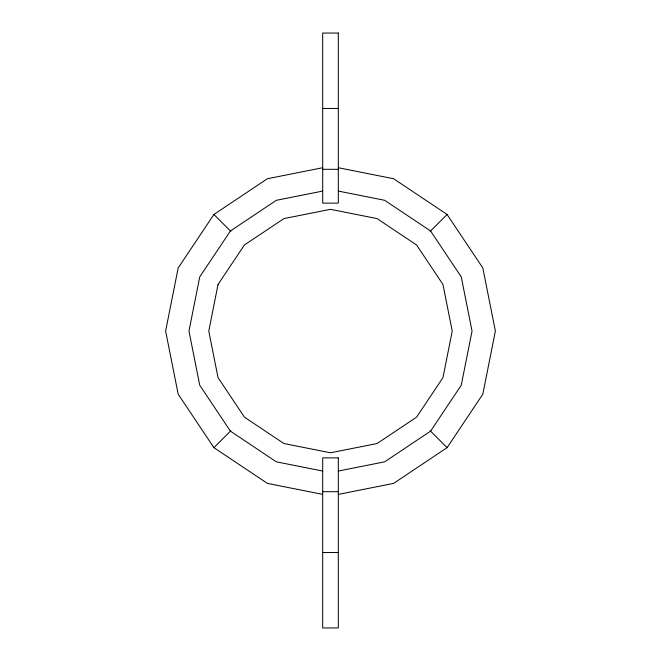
<?xml version="1.0" encoding="UTF-8"?>
<svg xmlns="http://www.w3.org/2000/svg" width="661" height="661" viewBox="0 0 661 661"><rect width="100%" height="100%" fill="white"/><g stroke="black" fill="none" stroke-linecap="round" stroke-linejoin="round"><path stroke-width="0.99" d="M322.485 167.77L267.399 178.734L213.908 214.47L178.173 267.961L165.622 331.062L178.173 394.163L213.908 447.654L267.399 483.389L322.485 494.354M338.515 494.354L393.601 483.389L447.092 447.654L482.827 394.163L495.378 331.062L482.827 267.961L447.092 214.47L393.601 178.734L338.515 167.77M213.908 447.654L230.846 430.716M430.154 231.408L447.092 214.47M322.477 191.12L276.339 200.3L230.416 230.978L199.738 276.901L188.963 331.062L199.738 385.223L230.416 431.146L276.339 461.824L322.477 471.004M338.523 471.004L384.661 461.824L430.584 431.146L461.262 385.223L472.037 331.062L461.262 276.901L430.584 230.978L384.661 200.3L338.523 191.12M322.692 108.462L338.308 108.462M322.692 169.307L338.308 169.307M322.692 491.693L338.308 491.693M322.692 552.538L338.308 552.538M213.908 214.47L230.846 231.408M430.154 430.716L447.092 447.654M218.039 284.478L208.769 331.062L218.039 377.646L244.421 417.141L283.916 443.523L330.5 452.793L377.084 443.523L416.579 417.141L442.961 377.646L452.231 331.062L442.961 284.478L416.579 244.983L377.084 218.601L330.5 209.33L283.916 218.601L244.421 244.983L218.039 284.478M338.308 33.05L322.692 33.05L322.692 203.117L338.308 203.117L338.308 33.05M338.308 457.883L322.692 457.883L322.692 627.95L338.308 627.95L338.308 457.883"/></g></svg>
